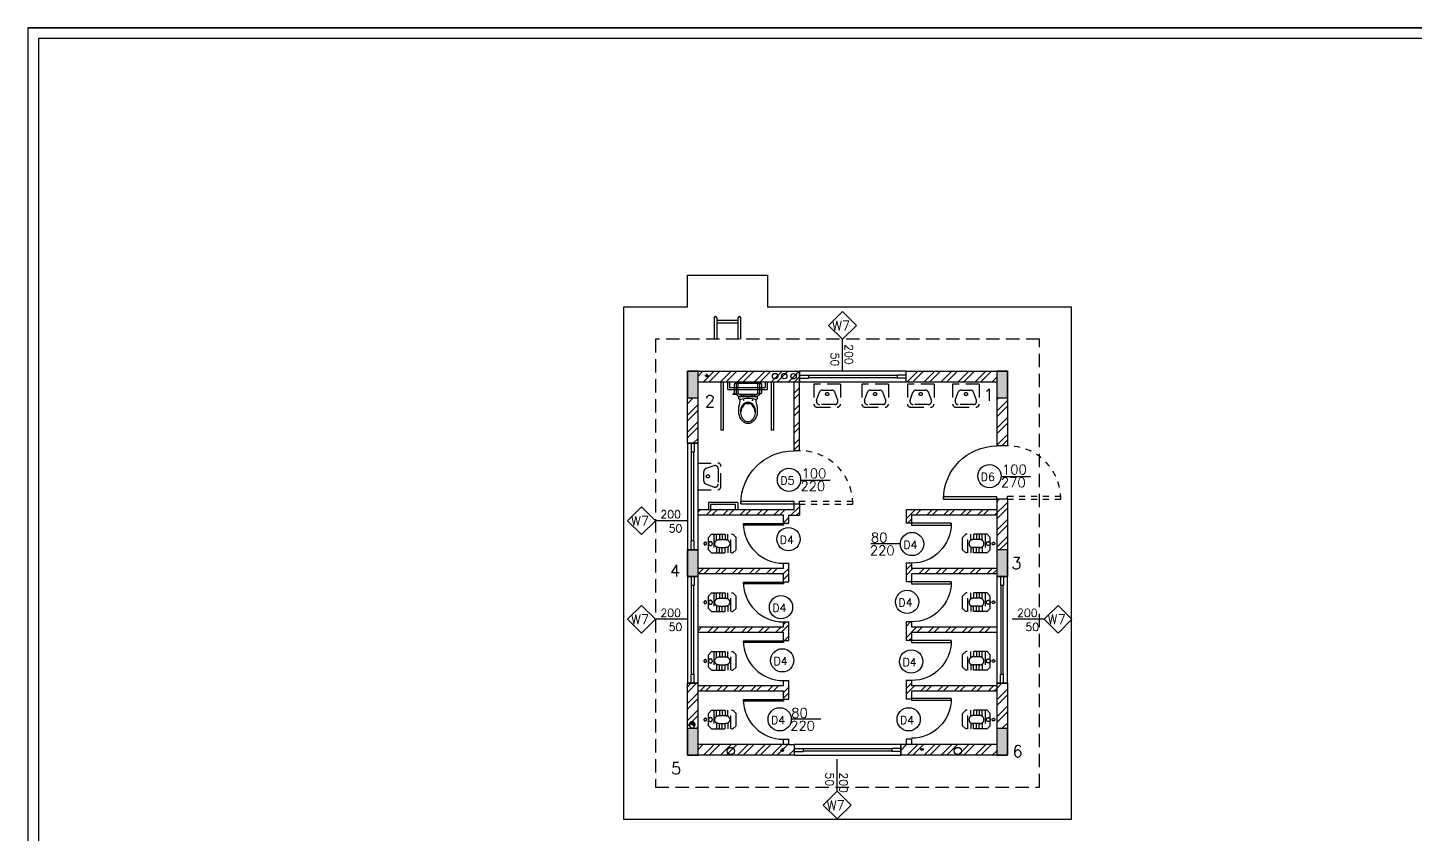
# Model space of a CAD drawing. Header units: inches. Extents: x -6295 to -6162, y 1115 to 1190.
# Drawn here: x -6295.3 to -6269.29, y 1127.98 to 1143.11 of the extents above; entities that cross this region are included whole.
import ezdxf

# ---------------------------------------------------------------- set-up
doc = ezdxf.new("R2010")
doc.units = ezdxf.units.IN
doc.header["$MEASUREMENT"] = 0
for name, pattern in [('CENTER', [2, 1.25, -0.25, 0.25, -0.25]), ('DASHED', [0.75, 0.5, -0.25]), ('Default', [0]), ('HIDDEN', [0.375, 0.25, -0.125]), ('HIDDEN3', [0.2, 0.1, -0.1])]:
    doc.linetypes.add(name, pattern=pattern)
doc.layers.get('0').update_dxf_attribs({"linetype": 'CONTINUOUS'})
for name, color, linetype in [('015', 4, 'CONTINUOUS'), ('22', 3, 'HIDDEN'), ('7', 220, 'CONTINUOUS'), ('BOUNDARIES', 7, 'CONTINUOUS'), ('COLUMN1', 1, 'CONTINUOUS'), ('Equipment', 31, 'Default'), ('FUR', 45, 'CONTINUOUS'), ('HA', 33, 'CONTINUOUS'), ('HACTH', 8, 'CONTINUOUS'), ('HATCH', 7, 'CONTINUOUS'), ('INT', 3, 'CONTINUOUS'), ('M1', 3, 'CONTINUOUS'), ('W-D', 1, 'CONTINUOUS'), ('win2', 8, 'CONTINUOUS'), ('WINDOWS', 3, 'CONTINUOUS')]:
    doc.layers.add(name, color=color, linetype=linetype)
doc.styles.add('ROMANS', font='romans', dxfattribs={"height": 0.2})
doc.styles.add('STYLE2', font='romanc.shx', dxfattribs={"height": 50})
pattern_1 = [(45, (-44.71093, -24.67326), (-0.159099026, 0.159099026), []), (45, (-44.60486, -24.67326), (-0.159099026, 0.159099026), [])]

# ---------------------------------------------------------------- blocks, each defined once
blk = doc.blocks.new('A$C2584141E')
at = {"layer": '22', "color": 33}
for p, q in [((0.085, 0.29), (0.144, 0.349)), ((0.085, 0.29), (0.085, 0.059)), ((0.144, 0.349), (0.545, 0.349)), ((0.184, 0), (0.184, 0.349)), ((0.238, 0.237), (0.238, 0.349)), ((0.291, 0.349), (0.291, 0.249)), ((0.345, 0.349), (0.345, 0.249)), ((0.398, 0.349), (0.398, 0.249)), ((0.45, 0.237), (0.45, 0.349)), ((0.504, 0.349), (0.504, 0)), ((0.545, 0.349), (0.604, 0.29)), ((0.604, 0.29), (0.604, 0.059)), ((0.085, 0.059), (0.144, 0)), ((0.238, 0.112), (0.238, 0)), ((0.279, 0.249), (0.41, 0.249)), ((0.279, 0.099), (0.41, 0.099)), ((0.291, 0), (0.291, 0.099)), ((0.345, 0), (0.345, 0.099)), ((0.398, 0), (0.398, 0.099)), ((0.45, 0.112), (0.45, 0)), ((0.604, 0.059), (0.545, 0)), ((0.144, 0), (0.545, 0))]:
    blk.add_line(p, q, dxfattribs=at)
for centre, radius in [((0.025, 0.175), 0.0245), ((0.122, 0.175), 0.0368)]:
    blk.add_circle(centre, radius, dxfattribs=at)
for centre, start, end in [((0.279, 0.175), 90, 270), ((0.41, 0.175), 270, 90)]:
    blk.add_arc(centre, 0.0746, start, end, dxfattribs=at)
blk = doc.blocks.new('A$C466F2321')
at = {"color": 3}
for p, q in [((0, 1.028, -102113.184), (0, 0.981, -102113.184)), ((1.028, 1.028, -102113.184), (0, 1.028, -102113.184)), ((0, 0.981, -102113.184), (1.028, 0.981, -102113.184)), ((1.028, 0.981, -102113.184), (1.028, 1.028, -102113.184))]:
    blk.add_line(p, q, dxfattribs=at)
at = {"color": 2, "extrusion": (-3.04742e-14, -5.12788e-13, -1)}
blk.add_ellipse((0, 1.028, -102113.184), major_axis=(-0.727, -0.727), ratio=1, start_param=3.926991, end_param=5.497787, dxfattribs=at)
blk = doc.blocks.new('A$C005B6D84')
at = {"layer": '22', "color": 33}
for p, q in [((0, 0.44), (0, 0.06)), ((0.05, 0.108), (0.05, 0.393)), ((0.43, 0.5), (0.059, 0.5)), ((0.13, 0.45), (0.28, 0.396)), ((0.32, 0.339), (0.32, 0.161)), ((0.43, 0), (0.43, 0.5)), ((0.13, 0.05), (0.28, 0.105)), ((0.43, 0), (0.059, 0))]:
    blk.add_line(p, q, dxfattribs=at)
blk.add_circle((0.245, 0.25), 0.0293, dxfattribs=at)
for centre, start, end in [((0.059, 0.44), 90, 180), ((0.11, 0.393), 70.1, 180), ((0.26, 0.339), 0, 69.98), ((0.059, 0.06), 180, 270), ((0.11, 0.108), 180, 289.9), ((0.26, 0.161), 290.02, 0)]:
    blk.add_arc(centre, 0.0595, start, end, dxfattribs=at)
blk = doc.blocks.new('toilet-n')
at = {"layer": 'Equipment'}
for p, q in [((0.083, -0.215), (-0.083, -0.215)), ((0.217, 0), (0.217, -0.15)), ((-0.073, -0.315), (-0.093, -0.315)), ((-0.083, -0.305), (-0.083, -0.325)), ((0.073, -0.315), (0.093, -0.315)), ((0.083, -0.305), (0.083, -0.325))]:
    blk.add_line(p, q, dxfattribs=at)
for points in [[(-0.235, 0), (0.235, 0, -0.421203), (0.255, -0.02), (0.251, -0.182, -0.384529), (0.232, -0.201, -0.020097), (0, -0.21, -0.020097), (-0.232, -0.201, -0.384529), (-0.251, -0.182), (-0.255, -0.02, -0.421203)], [(-0.174, -0.25), (0.174, -0.25), (0.174, -0.283, -0.472458), (0.15, -0.302, 0.097656), (-0.15, -0.302, -0.472458), (-0.174, -0.283)], [(0, -0.719, 0.221073), (0.087, -0.679, 0.102493), (0.136, -0.587, 0.121565), (0.134, -0.472, 0.187395), (0.062, -0.375, 0.126952), (0, -0.359, 0.126952), (-0.062, -0.375, 0.187395), (-0.134, -0.472, 0.121565), (-0.136, -0.587, 0.102493), (-0.087, -0.679, 0.221073)]]:
    blk.add_lwpolyline(points, format="xyb", close=True, dxfattribs=at)
blk.add_lwpolyline([(-0.2, -0.203), (-0.231, -0.215), (-0.278, -0.208), (-0.275, -0.188), (-0.248, -0.192)], dxfattribs=at)
for points in [[(-0.214, -0.202, -0.081906), (-0.217, -0.18), (-0.217, 0)], [(-0.212, -0.208, -0.019656), (-0.214, -0.202)], [(0.214, -0.202, -0.32142), (0.148, -0.25), (-0.148, -0.25, -0.300027), (-0.212, -0.208)], [(-0.172, -0.205, -0.203745), (-0.182, -0.18), (-0.182, 0)], [(-0.12, -0.215), (-0.148, -0.215, -0.194092), (-0.172, -0.205)], [(0.174, -0.203, -0.216674), (0.148, -0.215), (0.12, -0.215)], [(0.172, -0.205, 0.203745), (0.183, -0.18), (0.183, 0)], [(0.217, -0.15), (0.217, -0.19), (0.217, -0.18, -0.081902), (0.214, -0.202)], [(0.141, -0.3), (0.162, -0.402, -0.088113), (0.17, -0.574, -0.124068), (0.118, -0.691, -0.086475), (0.059, -0.742, -0.130408), (0, -0.756, -0.130408), (-0.059, -0.742, -0.086475), (-0.118, -0.691, -0.124068), (-0.17, -0.574, -0.088113), (-0.162, -0.402), (-0.141, -0.3)], [(-0.137, -0.53, -0.136377), (-0.109, -0.429, -0.205105), (-0.028, -0.367, -0.668461), (-0.025, -0.381, 0.213245), (-0.099, -0.435, 0.134007), (-0.128, -0.53)], [(-0.005, -0.391), (-0.016, -0.386, -0.801198), (-0.017, -0.382, -0.05862), (0, -0.38, -0.05862), (0.017, -0.382, -0.801198), (0.016, -0.386), (0.005, -0.391)], [(0.128, -0.53, 0.134007), (0.099, -0.435, 0.213245), (0.025, -0.381, -0.668461), (0.028, -0.367, -0.205105), (0.109, -0.429, -0.136377), (0.137, -0.53)]]:
    blk.add_lwpolyline(points, format="xyb", dxfattribs=at)
for points in [[(-0.083, -0.25), (-0.083, -0.212), (-0.12, -0.212), (-0.12, -0.25)], [(0.083, -0.25), (0.083, -0.212), (0.12, -0.212), (0.12, -0.25)]]:
    blk.add_lwpolyline(points, close=True, dxfattribs=at)
blk = doc.blocks.new('A$C753921AA')
at = {"layer": 'FUR', "linetype": 'Continuous'}
for p, q in [((0, 0.901, -6.871), (0, 0, -6.871)), ((0, 0.901, -6.871), (0, 0, -6.871)), ((0.043, 0.901, -6.871), (0.043, 0, -6.871)), ((0.043, 0.901, -6.871), (0.043, 0, -6.871)), ((0.946, 0.901, -6.871), (0.946, 0, -6.871)), ((0.946, 0.901, -6.871), (0.946, 0, -6.871)), ((0.988, 0.901, -6.871), (0.988, 0, -6.871)), ((0.988, 0.901, -6.871), (0.988, 0, -6.871)), ((0.866, 0.14, -6.871), (0.123, 0.14, -6.871)), ((0.866, 0.14, -6.871), (0.123, 0.14, -6.871)), ((0.123, 0.14, -6.871), (0.123, 0.102, -6.871)), ((0.123, 0.102, -6.871), (0.123, 0, -6.871)), ((0.836, 0.102, -6.871), (0.166, 0.102, -6.871)), ((0.836, 0.102, -6.871), (0.166, 0.102, -6.871)), ((0.166, 0, -6.871), (0.166, 0.102, -6.871)), ((0.836, 0, -6.871), (0.836, 0.102, -6.871)), ((0.866, 0.14, -6.871), (0.866, 0.102, -6.871)), ((0.866, 0.14, -6.871), (0.866, 0.102, -6.871)), ((0.866, 0.102, -6.871), (0.866, 0, -6.871))]:
    blk.add_line(p, q, dxfattribs=at)
at = {"layer": 'INT', "color": 33}
for p, q in [((0, 0.901, -6.871), (0.043, 0.901, -6.871)), ((0.946, 0.901, -6.871), (0.988, 0.901, -6.871))]:
    blk.add_line(p, q, dxfattribs=at)
at = {"layer": 'Equipment', "rotation": 180}
blk.add_blockref('toilet-n', (0.486, 0.025, -6.871), dxfattribs=at)
blk = doc.blocks.new('A$C57D17D56')
at = {"layer": 'W-D', "color": 33, "linetype": 'HIDDEN3'}
for p, q in [((0.9, 0.9), (0, 0.9)), ((0.9, 0.85), (0, 0.85)), ((0.9, 0.9), (0.9, 0.85))]:
    blk.add_line(p, q, dxfattribs=at)
blk.add_arc((0.895, 0.895), 0.895, 179.6611, 270.3389, dxfattribs=at)
blk = doc.blocks.new('A$C683C763B')
at = {"layer": 'COLUMN1'}
blk.add_hatch(color=256, dxfattribs=at).paths.add_polyline_path([(0.2, 0.5), (0, 0.5), (0, 0), (0.2, 0)])
at = {"layer": 'COLUMN1', "elevation": 367538.613}
blk.add_lwpolyline([(0.2, 0.5), (0, 0.5), (0, 0), (0.2, 0)], close=True, dxfattribs=at)
blk = doc.blocks.new('A$C032A520B')
for p in [(0, 0, 0), (0.2, 0, 0)]:
    blk.add_line(p, (0.2, 0, 0))
at = {"layer": 'WINDOWS'}
for p, q in [((0.2, 2, 0), (0, 2, 0)), ((0, 2, 0), (0, 0, 0)), ((0.2, 0, 0), (0.2, 2, 0)), ((0, 0, 0), (0.2, 0, 0))]:
    blk.add_line(p, q, dxfattribs=at)
at = {"layer": 'WINDOWS', "color": 6}
for p, q in [((0.072, 2, 0), (0.072, 1.832, 0)), ((0.072, 1.832, 0), (0.128, 1.832, 0)), ((0.08, 1.832, 0), (0.08, 0.168, 0)), ((0.12, 1.832, 0), (0.12, 0.168, 0)), ((0.128, 2, 0), (0.128, 1.832, 0)), ((0.072, 0.168, 0), (0.128, 0.168, 0)), ((0.072, 0, 0), (0.072, 0.168, 0)), ((0.128, 0, 0), (0.128, 0.168, 0))]:
    blk.add_line(p, q, dxfattribs=at)
blk = doc.blocks.new('A$C54EF41EB')
at = {"layer": 'M1'}
h = blk.add_hatch(dxfattribs=at)
h.set_pattern_fill('ANSI31', color=9, scale=0.6084, style=0)
h.set_pattern_definition([(45, (-1048043.708665, -816495.55042), (-0.0537754707092, 0.0537754707092), [])])
edge = h.paths.add_edge_path()
edge.add_spline(control_points=[(0.61, 0.33), (0.53, 0.36), (0.38, 0.43), (0.26, 0.2), (0, 0.26), (0, 0.33)], knot_values=[0, 0, 0, 0, 0.217394, 0.432036, 0.660771, 0.660771, 0.660771, 0.660771], degree=3, periodic=0)
edge.add_arc((0.3, 0.3), 0.304, 174.5001, 180)
edge.add_arc((0.3, 0.3), 0.304, 180, 360)
edge.add_arc((0.3, 0.3), 0.304, 0, 4.4993)
blk.add_circle((0.3, 0.3), 0.304, dxfattribs=at)
at = {"layer": 'M1', "end_tangent": (0.118634, 0.992938)}
blk.add_spline([(0.61, 0.33), (0.4, 0.38), (0.22, 0.26), (0, 0.34)], degree=3, dxfattribs=at)

msp = doc.modelspace()

# ---------------------------------------------------------------- hatches: boundary and pattern name
at = {"layer": 'HACTH', "linetype": 'Continuous', "ltscale": 0.1}
h = msp.add_hatch(dxfattribs=at)
h.set_pattern_fill('ANSI32', color=256, scale=0.6, style=0)
h.set_pattern_definition(pattern_1)
h.paths.add_polyline_path([(-6277.136, 1136.465), (-6277.136, 1136.665), (-6278.836, 1136.665), (-6278.836, 1136.465)])
h.paths.add_polyline_path([(-6282.736, 1136.665), (-6282.736, 1136.465), (-6280.836, 1136.465), (-6280.836, 1136.665)])
h.paths.add_polyline_path([(-6282.736, 1136.165), (-6282.936, 1136.165), (-6282.936, 1135.315), (-6282.736, 1135.315), (-6282.736, 1135.315)])
h.paths.add_polyline_path([(-6280.836, 1136.465), (-6280.936, 1136.465), (-6280.936, 1135.175), (-6280.836, 1135.175)])
h.paths.add_polyline_path([(-6277.136, 1135.265), (-6276.936, 1135.265), (-6276.936, 1136.165), (-6277.136, 1136.165)])
h.paths.add_polyline_path([(-6277.136, 1133.315), (-6276.936, 1133.315), (-6276.936, 1134.265), (-6277.136, 1134.265)])
h.paths.add_polyline_path([(-6277.136, 1133.965), (-6277.136, 1134.065), (-6278.836, 1134.065), (-6278.836, 1133.815), (-6278.736, 1133.815), (-6278.736, 1133.965)])
h.paths.add_polyline_path([(-6278.736, 1132.965), (-6278.736, 1133.065), (-6278.836, 1133.065), (-6278.836, 1132.715), (-6278.736, 1132.715), (-6278.736, 1132.865), (-6277.136, 1132.865), (-6277.136, 1132.965)])
h.paths.add_polyline_path([(-6278.736, 1131.865), (-6278.736, 1131.965), (-6278.836, 1131.965), (-6278.836, 1131.615), (-6278.736, 1131.615), (-6278.736, 1131.765), (-6277.136, 1131.765), (-6277.136, 1131.865)])
h.paths.add_polyline_path([(-6278.736, 1130.765), (-6278.736, 1130.865), (-6278.836, 1130.865), (-6278.836, 1130.515), (-6278.736, 1130.515), (-6278.736, 1130.665), (-6277.136, 1130.665), (-6277.136, 1130.765)])
h.paths.add_polyline_path([(-6281.036, 1130.515), (-6281.036, 1130.865), (-6281.136, 1130.865), (-6281.136, 1130.765), (-6282.736, 1130.765), (-6282.736, 1130.665), (-6281.136, 1130.665), (-6281.136, 1130.515)])
h.paths.add_polyline_path([(-6281.036, 1131.615), (-6281.036, 1131.965), (-6281.136, 1131.965), (-6281.136, 1131.865), (-6282.736, 1131.865), (-6282.736, 1131.765), (-6281.136, 1131.765), (-6281.136, 1131.615)])
h.paths.add_polyline_path([(-6281.036, 1132.715), (-6281.036, 1133.065), (-6281.136, 1133.065), (-6281.136, 1132.965), (-6282.736, 1132.965), (-6282.736, 1132.865), (-6281.136, 1132.865), (-6281.136, 1132.715)])
h.paths.add_polyline_path([(-6281.036, 1133.815), (-6281.036, 1133.965), (-6280.836, 1133.965), (-6280.836, 1134.175), (-6280.936, 1134.175), (-6280.936, 1134.065), (-6282.736, 1134.065), (-6282.736, 1133.965), (-6281.136, 1133.965), (-6281.136, 1133.815)])
h = msp.add_hatch(dxfattribs=at)
h.set_pattern_fill('ANSI32', color=256, scale=0.6, style=0)
h.set_pattern_definition(pattern_1)
h.paths.add_polyline_path([(-6282.736, 1129.665), (-6282.736, 1129.465), (-6280.936, 1129.465), (-6280.936, 1129.665), (-6281.036, 1129.665)])
h.paths.add_polyline_path([(-6282.936, 1129.965), (-6282.736, 1129.965), (-6282.736, 1130.815), (-6282.936, 1130.815)])
h = msp.add_hatch(dxfattribs=at)
h.set_pattern_fill('ANSI32', color=256, scale=0.6, style=0)
h.set_pattern_definition(pattern_1)
h.paths.add_polyline_path([(-6277.136, 1129.465), (-6277.136, 1129.665), (-6278.736, 1129.665), (-6278.936, 1129.665), (-6278.936, 1129.465)])
h.paths.add_polyline_path([(-6277.136, 1129.965), (-6276.936, 1129.965), (-6276.936, 1130.815), (-6277.136, 1130.815)])

# ---------------------------------------------------------------- linework, layer by layer
at = {"color": 3, "linetype": 'Continuous', "ltscale": 0.1}
for p, q in [((-6282.936, 1137.865, 367469.976), (-6282.936, 1138.465, 367469.976)), ((-6282.936, 1138.465, 367469.976), (-6281.436, 1138.465, 367469.976)), ((-6281.436, 1138.465, 367469.976), (-6281.436, 1137.865, 367469.976))]:
    msp.add_line(p, q, dxfattribs=at)
for p, q in [((-6282.936, 1136.665, 367469.976), (-6280.836, 1136.665, 367469.976)), ((-6282.936, 1135.315, 367469.976), (-6282.936, 1136.665, 367469.976)), ((-6282.736, 1136.465, 367469.976), (-6280.836, 1136.465, 367469.976)), ((-6282.736, 1135.315, 367469.976), (-6282.736, 1136.465, 367469.976)), ((-6280.836, 1136.465, 367469.976), (-6280.836, 1136.665, 367469.976)), ((-6278.836, 1136.665, 367469.976), (-6276.936, 1136.665, 367469.976)), ((-6278.836, 1136.465, 367469.976), (-6278.836, 1136.665, 367469.976)), ((-6278.836, 1136.465, 367469.976), (-6277.136, 1136.465, 367469.976)), ((-6277.136, 1136.465, 367469.976), (-6277.136, 1135.265, 367469.976)), ((-6276.936, 1136.665, 367469.976), (-6276.936, 1135.265, 367469.976)), ((-6282.936, 1135.315, 367469.976), (-6282.736, 1135.315, 367469.976)), ((-6276.936, 1135.265, 367469.976), (-6277.136, 1135.265, 367469.976)), ((-6276.936, 1135.265, 367469.976), (-6277.136, 1135.265, 367469.976)), ((-6276.936, 1134.265, 367469.976), (-6277.136, 1134.265, 367469.976)), ((-6277.136, 1134.265, 367469.976), (-6277.136, 1132.815, 367469.976)), ((-6276.936, 1134.265, 367469.976), (-6276.936, 1132.815, 367469.976)), ((-6282.936, 1133.315, 367469.976), (-6282.736, 1133.315, 367469.976)), ((-6282.736, 1132.815, 367469.976), (-6282.936, 1132.815, 367469.976)), ((-6276.936, 1132.815, 367469.976), (-6277.136, 1132.815, 367469.976)), ((-6282.936, 1129.465, 367469.976), (-6282.936, 1130.815, 367469.976)), ((-6282.736, 1130.815, 367469.976), (-6282.936, 1130.815, 367469.976)), ((-6282.736, 1129.665, 367469.976), (-6282.736, 1130.815, 367469.976)), ((-6277.136, 1130.815, 367469.976), (-6277.136, 1129.665, 367469.976)), ((-6276.936, 1130.815, 367469.976), (-6277.136, 1130.815, 367469.976)), ((-6276.936, 1130.815, 367469.976), (-6276.936, 1129.465, 367469.976)), ((-6280.936, 1129.465, 367469.976), (-6282.936, 1129.465, 367469.976)), ((-6281.036, 1129.665, 367469.976), (-6282.736, 1129.665, 367469.976)), ((-6281.036, 1129.665, 367469.976), (-6280.936, 1129.665, 367469.976)), ((-6280.936, 1129.665, 367469.976), (-6280.936, 1129.465, 367469.976)), ((-6280.936, 1129.665, 367469.976), (-6280.936, 1129.465, 367469.976)), ((-6278.936, 1129.665, 367469.976), (-6278.936, 1129.465, 367469.976)), ((-6278.736, 1129.665, 367469.976), (-6278.936, 1129.665, 367469.976)), ((-6278.936, 1129.665, 367469.976), (-6278.936, 1129.465, 367469.976)), ((-6276.936, 1129.465, 367469.976), (-6278.936, 1129.465, 367469.976)), ((-6277.136, 1129.665, 367469.976), (-6278.736, 1129.665, 367469.976))]:
    msp.add_line(p, q)
at = {"color": 4}
for p, q in [((-6280.936, 1135.175, 367469.976), (-6280.936, 1136.465, 367469.976)), ((-6280.836, 1135.175, 367469.976), (-6280.836, 1136.465, 367469.976)), ((-6280.836, 1135.175, 367469.976), (-6280.936, 1135.175, 367469.976)), ((-6280.836, 1134.175, 367469.976), (-6280.936, 1134.175, 367469.976)), ((-6280.936, 1134.065, 367469.976), (-6280.936, 1134.175, 367469.976)), ((-6280.836, 1134.175, 367469.976), (-6280.836, 1133.965, 367469.976)), ((-6280.936, 1134.065, 367469.976), (-6282.736, 1134.065, 367469.976)), ((-6281.136, 1133.965, 367469.976), (-6282.736, 1133.965, 367469.976)), ((-6281.136, 1133.815, 367469.976), (-6281.136, 1133.965, 367469.976)), ((-6281.036, 1133.965, 367469.976), (-6280.836, 1133.965, 367469.976)), ((-6281.036, 1133.815, 367469.976), (-6281.036, 1133.965, 367469.976)), ((-6278.836, 1134.065, 367469.976), (-6278.836, 1133.815, 367469.976)), ((-6277.136, 1134.065, 367469.976), (-6278.836, 1134.065, 367469.976)), ((-6278.736, 1133.965, 367469.976), (-6278.736, 1133.815, 367469.976)), ((-6277.136, 1133.965, 367469.976), (-6278.736, 1133.965, 367469.976)), ((-6281.136, 1133.815, 367469.976), (-6281.036, 1133.815, 367469.976)), ((-6278.736, 1133.815, 367469.976), (-6278.836, 1133.815, 367469.976)), ((-6281.136, 1132.965, 367469.976), (-6282.736, 1132.965, 367469.976)), ((-6281.136, 1132.865, 367469.976), (-6282.736, 1132.865, 367469.976)), ((-6281.136, 1132.965, 367469.976), (-6281.136, 1133.065, 367469.976)), ((-6281.136, 1133.065, 367469.976), (-6281.036, 1133.065, 367469.976)), ((-6281.136, 1132.715, 367469.976), (-6281.136, 1132.865, 367469.976)), ((-6281.036, 1132.715, 367469.976), (-6281.036, 1133.065, 367469.976)), ((-6278.736, 1133.065, 367469.976), (-6278.836, 1133.065, 367469.976)), ((-6278.836, 1133.065, 367469.976), (-6278.836, 1132.715, 367469.976)), ((-6278.736, 1133.065, 367469.976), (-6278.736, 1132.965, 367469.976)), ((-6277.136, 1132.965, 367469.976), (-6278.736, 1132.965, 367469.976)), ((-6278.736, 1132.865, 367469.976), (-6278.736, 1132.715, 367469.976)), ((-6277.136, 1132.865, 367469.976), (-6278.736, 1132.865, 367469.976)), ((-6281.136, 1132.715, 367469.976), (-6281.036, 1132.715, 367469.976)), ((-6278.736, 1132.715, 367469.976), (-6278.836, 1132.715, 367469.976)), ((-6281.136, 1131.865, 367469.976), (-6282.736, 1131.865, 367469.976)), ((-6281.136, 1131.965, 367469.976), (-6281.036, 1131.965, 367469.976)), ((-6281.136, 1131.865, 367469.976), (-6281.136, 1131.965, 367469.976)), ((-6281.036, 1131.615, 367469.976), (-6281.036, 1131.965, 367469.976)), ((-6278.736, 1131.965, 367469.976), (-6278.836, 1131.965, 367469.976)), ((-6278.836, 1131.965, 367469.976), (-6278.836, 1131.615, 367469.976)), ((-6278.736, 1131.965, 367469.976), (-6278.736, 1131.865, 367469.976)), ((-6277.136, 1131.865, 367469.976), (-6278.736, 1131.865, 367469.976)), ((-6281.136, 1131.765, 367469.976), (-6282.736, 1131.765, 367469.976)), ((-6281.136, 1131.615, 367469.976), (-6281.136, 1131.765, 367469.976)), ((-6281.136, 1131.615, 367469.976), (-6281.036, 1131.615, 367469.976)), ((-6278.736, 1131.615, 367469.976), (-6278.836, 1131.615, 367469.976)), ((-6278.736, 1131.765, 367469.976), (-6278.736, 1131.615, 367469.976)), ((-6277.136, 1131.765, 367469.976), (-6278.736, 1131.765, 367469.976)), ((-6281.136, 1130.765, 367469.976), (-6282.736, 1130.765, 367469.976)), ((-6281.136, 1130.865, 367469.976), (-6281.036, 1130.865, 367469.976)), ((-6281.136, 1130.765, 367469.976), (-6281.136, 1130.865, 367469.976)), ((-6281.036, 1130.515, 367469.976), (-6281.036, 1130.865, 367469.976)), ((-6278.736, 1130.865, 367469.976), (-6278.836, 1130.865, 367469.976)), ((-6278.836, 1130.865, 367469.976), (-6278.836, 1130.515, 367469.976)), ((-6278.736, 1130.865, 367469.976), (-6278.736, 1130.765, 367469.976)), ((-6277.136, 1130.765, 367469.976), (-6278.736, 1130.765, 367469.976)), ((-6281.136, 1130.665, 367469.976), (-6282.736, 1130.665, 367469.976)), ((-6281.136, 1130.515, 367469.976), (-6281.136, 1130.665, 367469.976)), ((-6281.136, 1130.515, 367469.976), (-6281.036, 1130.515, 367469.976)), ((-6278.736, 1130.515, 367469.976), (-6278.836, 1130.515, 367469.976)), ((-6278.736, 1130.665, 367469.976), (-6278.736, 1130.515, 367469.976)), ((-6277.136, 1130.665, 367469.976), (-6278.736, 1130.665, 367469.976)), ((-6281.136, 1129.765, 367469.976), (-6281.036, 1129.765, 367469.976)), ((-6281.136, 1129.665, 367469.976), (-6281.136, 1129.765, 367469.976)), ((-6281.036, 1129.665, 367469.976), (-6281.036, 1129.765, 367469.976)), ((-6278.836, 1129.765, 367469.976), (-6278.836, 1129.665, 367469.976)), ((-6278.736, 1129.765, 367469.976), (-6278.836, 1129.765, 367469.976)), ((-6278.736, 1129.765, 367469.976), (-6278.736, 1129.665, 367469.976))]:
    msp.add_line(p, q, dxfattribs=at)
at = {"color": 0}
for p, q in [((-6282.936, 1132.815, 367469.976), (-6282.936, 1133.315, 367469.976)), ((-6282.736, 1132.815, 367469.976), (-6282.736, 1133.315, 367469.976))]:
    msp.add_line(p, q, dxfattribs=at)
at = {"color": 3, "linetype": 'Continuous', "ltscale": 0.1, "elevation": 367469.976}
msp.add_lwpolyline([(-6282.936, 1137.865), (-6284.136, 1137.865), (-6284.136, 1128.265), (-6275.736, 1128.265), (-6275.736, 1137.865), (-6281.436, 1137.865)], dxfattribs=at)
at = {"color": 3, "linetype": 'DASHED', "ltscale": 0.5, "elevation": 367469.976}
msp.add_lwpolyline([(-6276.336, 1137.265), (-6283.536, 1137.265), (-6283.536, 1128.865), (-6276.336, 1128.865)], close=True, dxfattribs=at)
at = {"layer": '015'}
for p, q in [((-6280.027, 1136.665, 367469.976), (-6280.027, 1137.264, 367469.976)), ((-6282.936, 1133.864, 367469.976), (-6283.536, 1133.864, 367469.976)), ((-6282.936, 1132.015, 367469.976), (-6283.536, 1132.015, 367469.976)), ((-6276.248, 1132.015, 367469.976), (-6276.847, 1132.015, 367469.976)), ((-6280.127, 1128.793, 367469.976), (-6280.127, 1129.392, 367469.976))]:
    msp.add_line(p, q, dxfattribs=at)
at = {"layer": '015', "elevation": 367469.976}
for points in [[(-6280.027, 1137.786), (-6280.288, 1137.525), (-6280.027, 1137.264), (-6279.767, 1137.525)], [(-6283.797, 1134.125), (-6284.057, 1133.864), (-6283.797, 1133.603), (-6283.536, 1133.864)], [(-6283.797, 1132.275), (-6284.057, 1132.015), (-6283.797, 1131.754), (-6283.536, 1132.015)], [(-6275.987, 1132.275), (-6276.248, 1132.015), (-6275.987, 1131.754), (-6275.726, 1132.015)], [(-6280.127, 1128.793), (-6280.388, 1128.532), (-6280.127, 1128.271), (-6279.866, 1128.532)]]:
    msp.add_lwpolyline(points, close=True, dxfattribs=at)
at = {"layer": '015'}
for centre in [(-6277.273, 1134.699, 367469.976), (-6281.031, 1134.63, 734939.952), (-6281.041, 1133.518, 734939.952), (-6278.724, 1133.426, 734939.952), (-6278.817, 1132.341, 734939.952), (-6281.181, 1132.242, 734939.952), (-6281.157, 1131.245, 734939.952), (-6278.74, 1131.224, 734939.952), (-6281.205, 1130.14, 734939.952), (-6278.787, 1130.14, 734939.952)]:
    msp.add_circle(centre, 0.218, dxfattribs=at)
at = {"layer": '7', "linetype": 'Continuous'}
for p, q in [((-6282.436, 1137.665, 367469.976), (-6282.436, 1137.265, 367469.976)), ((-6282.386, 1137.665, 367469.976), (-6282.386, 1137.265, 367469.976)), ((-6281.986, 1137.614, 367469.976), (-6282.386, 1137.614, 367469.976)), ((-6281.986, 1137.564, 367469.976), (-6282.386, 1137.564, 367469.976)), ((-6281.986, 1137.265, 367469.976), (-6281.986, 1137.665, 367469.976)), ((-6281.936, 1137.265, 367469.976), (-6281.936, 1137.665, 367469.976))]:
    msp.add_line(p, q, dxfattribs=at)
for centre in [(-6282.411, 1137.665, 367469.976), (-6281.961, 1137.665, 367469.976)]:
    msp.add_arc(centre, 0.025, 0, 180, dxfattribs=at)
at = {"layer": 'BOUNDARIES', "color": 2, "linetype": 'ByBlock'}
for p, q in [((-6295.302, 1143.106), (-6295.302, 1115.106)), ((-6295.302, 1143.106), (-6236.802, 1143.106)), ((-6295.302, 1143.106), (-6236.802, 1143.106)), ((-6236.802, 1143.106), (-6295.302, 1143.106)), ((-6295.098, 1142.902), (-6295.098, 1117.651)), ((-6237.006, 1142.902), (-6295.098, 1142.902))]:
    msp.add_line(p, q, dxfattribs=at)
at = {"layer": 'FUR', "linetype": 'Continuous'}
for p, q in [((-6281.988, 1134.204, 367469.976), (-6282.54, 1134.204, 367469.976)), ((-6281.988, 1134.204, 367469.976), (-6282.54, 1134.204, 367469.976)), ((-6282.54, 1134.204, 367469.976), (-6282.54, 1134.167, 367469.976)), ((-6282.54, 1134.167, 367469.976), (-6282.54, 1134.065, 367469.976)), ((-6282.031, 1134.167, 367469.976), (-6282.497, 1134.167, 367469.976)), ((-6282.031, 1134.167, 367469.976), (-6282.497, 1134.167, 367469.976)), ((-6282.497, 1134.065, 367469.976), (-6282.497, 1134.167, 367469.976)), ((-6282.031, 1134.065, 367469.976), (-6282.031, 1134.167, 367469.976)), ((-6281.988, 1134.204, 367469.976), (-6281.988, 1134.167, 367469.976)), ((-6281.988, 1134.204, 367469.976), (-6281.988, 1134.167, 367469.976)), ((-6281.988, 1134.204, 367469.976), (-6281.988, 1134.167, 367469.976)), ((-6281.988, 1134.167, 367469.976), (-6281.988, 1134.065, 367469.976))]:
    msp.add_line(p, q, dxfattribs=at)
at = {"layer": 'M1', "color": 3}
for p, q in [((-6282.541, 1136.58, 734939.952), (-6282.607, 1136.58, 734939.952)), ((-6282.572, 1136.559, 734939.952), (-6282.572, 1136.619, 734939.952)), ((-6281.123, 1129.558, 734939.952), (-6281.189, 1129.558, 734939.952)), ((-6281.154, 1129.537, 734939.952), (-6281.154, 1129.597, 734939.952)), ((-6278.505, 1129.577, 734939.952), (-6278.571, 1129.577, 734939.952))]:
    msp.add_line(p, q, dxfattribs=at)
for centre in [(-6282.573, 1136.578, 734939.952), (-6281.155, 1129.556, 734939.952), (-6278.537, 1129.575, 734939.952)]:
    msp.add_circle(centre, 0.0191, dxfattribs=at)
at = {"layer": 'M1', "linetype": 'Continuous', "ltscale": 0.1}
for centre, radius in [((-6281.292, 1136.574, 734939.952), 0.0509), ((-6281.121, 1136.574, 734939.952), 0.0509), ((-6280.945, 1136.572, 734939.952), 0.0509), ((-6282.121, 1129.546, 734939.952), 0.0678), ((-6277.865, 1129.546, 734939.952), 0.0678)]:
    msp.add_circle(centre, radius, dxfattribs=at)
at = {"layer": 'win2', "color": 134, "linetype": 'CENTER', "ltscale": 0.8}
for p, q in [((-6277.055, 1134.693, 367469.976), (-6276.503, 1134.693, 367469.976)), ((-6280.813, 1134.624, 734939.952), (-6280.261, 1134.624, 734939.952)), ((-6279.494, 1133.439, 734939.952), (-6278.941, 1133.439, 734939.952)), ((-6280.988, 1130.15, 734939.952), (-6280.435, 1130.15, 734939.952))]:
    msp.add_line(p, q, dxfattribs=at)

# ---------------------------------------------------------------- block references
for name, p, rotation in [('A$C753921AA', (-6281.313, 1136.465, 367476.847), 179.9997865399132), ('A$C032A520B', (-6280.836, 1136.665, 367469.976), 270), ('A$C032A520B', (-6282.736, 1135.315, 367469.976), 180), ('A$C032A520B', (-6282.736, 1132.815, 367469.976), 180), ('A$C032A520B', (-6276.936, 1132.815, 367469.976), 180), ('A$C032A520B', (-6280.936, 1129.665, 367469.976), 270)]:
    msp.add_blockref(name, p, dxfattribs=dict(rotation=rotation))
at = {"rotation": 180}
for name, p, xscale, yscale, zscale in [('A$C466F2321', (-6280.936, 1135.175, 466589.743), 0.9706853038223926, 0.9706853038223926, 0.9706853038223926), ('A$C57D17D56', (-6279.836, 1135.175, 367469.976), 1.111111111124046, 1.111111111124046, 1.111111111124046), ('A$C466F2321', (-6277.136, 1135.264, 466589.743), 0.9706853038223926, 0.9706853038223926, 0.9706853038223926), ('A$C57D17D56', (-6275.936, 1135.265, 367469.976), 1.111111111124046, 1.111111111124046, 1.111111111124046)]:
    msp.add_blockref(name, p, dxfattribs=dict(at, xscale=xscale, yscale=yscale, zscale=zscale))
at = {"yscale": 0.7280139778740704}
for p, xscale, zscale in [((-6281.136, 1133.065, 441809.802), -0.7280139778740704, 0.7280139774084091), ((-6278.736, 1133.067, 441809.802), 0.7280139778740704, 0.7280139778740704), ((-6281.136, 1131.965, 441809.802), -0.7280139778740704, 0.7280139774084091), ((-6278.736, 1131.967, 441809.802), 0.7280139778740704, 0.7280139778740704), ((-6281.136, 1130.865, 441809.802), -0.7280139778740704, 0.7280139774084091), ((-6278.736, 1130.867, 441809.802), 0.7280139778740704, 0.7280139778740704), ((-6281.136, 1129.765, 441809.802), -0.7280139778740704, 0.7280139774084091), ((-6278.736, 1129.784, 441809.802), 0.7280139778740704, 0.7280139778740704)]:
    msp.add_blockref('A$C466F2321', p, dxfattribs=dict(at, xscale=xscale, zscale=zscale))
at = {"layer": 'HA', "rotation": 180}
for p in [(-6282.736, 1136.665, -68.636), (-6276.936, 1136.665, -68.636), (-6282.736, 1133.315, -68.636), (-6276.936, 1133.315, -68.636), (-6282.736, 1129.965, -68.636), (-6276.936, 1129.965, -68.636)]:
    msp.add_blockref('A$C683C763B', p, dxfattribs=at)
at = {"layer": 'INT'}
for name, p, rotation in [('A$C005B6D84', (-6280.065, 1135.992, 367469.976), 90), ('A$C005B6D84', (-6279.166, 1135.992, 367469.976), 90), ('A$C005B6D84', (-6278.311, 1135.992, 367469.976), 90), ('A$C005B6D84', (-6277.464, 1135.992, 367469.976), 90), ('A$C005B6D84', (-6282.307, 1134.945, 1837349.881), 180), ('A$C2584141E', (-6277.172, 1133.609, 0), 180), ('A$C2584141E', (-6277.172, 1132.509, 0), 180), ('A$C2584141E', (-6277.172, 1131.409, 0), 180), ('A$C2584141E', (-6277.172, 1130.309, 0), 180)]:
    msp.add_blockref(name, p, dxfattribs=dict(at, rotation=rotation))
at = {"layer": 'INT', "xscale": -1, "rotation": 180}
for p in [(-6282.626, 1133.609, 0), (-6282.626, 1132.509, 0), (-6282.626, 1131.409, 0), (-6282.626, 1130.309, 0)]:
    msp.add_blockref('A$C2584141E', p, dxfattribs=at)
at = {"layer": 'M1', "color": 1, "linetype": 'Continuous', "xscale": -0.1871999999857508, "yscale": 0.1871999999857508, "zscale": 0.1871999999857508, "rotation": 180}
msp.add_blockref('A$C54EF41EB', (-6282.902, 1130.096, 734939.952), dxfattribs=at)

# ---------------------------------------------------------------- texts
at = {"layer": '015', "style": 'ROMANS'}
for s, p in [('W7', (-6280.224, 1137.432, 367469.976)), ('100', (-6277.037, 1134.731, 367469.885)), ('100', (-6280.795, 1134.661, 734939.862)), ('270', (-6277.057, 1134.491, 367469.885)), ('220', (-6280.816, 1134.422, 734939.862)), ('W7', (-6283.993, 1133.771, 367469.976)), ('80', (-6279.494, 1133.457, 734939.862)), ('220', (-6279.514, 1133.217, 734939.862)), ('W7', (-6283.993, 1131.922, 367469.976)), ('W7', (-6276.183, 1131.922, 367469.976)), ('80', (-6280.988, 1130.168, 734939.862)), ('220', (-6281.008, 1129.928, 734939.862)), ('W7', (-6280.324, 1128.439, 367469.976))]:
    msp.add_text(s, height=0.18, dxfattribs=at).set_placement(p)
for s, rotation, p in [('50', 270, (-6280.246, 1137.016, 367469.976)), ('200', 270, (-6279.984, 1137.174, 367469.976)), ('D5', 360, (-6281.193, 1134.542, 734939.952)), ('D6', 360, (-6277.435, 1134.611, 367469.976)), ('200', 0, (-6283.443, 1133.908, 367469.976)), ('50', 0, (-6283.287, 1133.645, 367469.976)), ('D4', 360, (-6281.203, 1133.43, 734939.952)), ('D4', 360, (-6278.886, 1133.337, 734939.952)), ('D4', 360, (-6281.343, 1132.154, 734939.952)), ('D4', 360, (-6278.979, 1132.253, 734939.952)), ('200', 0, (-6283.443, 1132.059, 367469.976)), ('200', 0, (-6276.755, 1132.059, 367469.976)), ('50', 0, (-6283.287, 1131.796, 367469.976)), ('50', 0, (-6276.599, 1131.796, 367469.976)), ('D4', 360, (-6281.319, 1131.157, 734939.952)), ('D4', 360, (-6278.902, 1131.136, 734939.952)), ('D4', 360, (-6281.367, 1130.051, 734939.952)), ('D4', 360, (-6278.949, 1130.051, 734939.952)), ('50', 270, (-6280.346, 1129.143, 367469.976)), ('200', 270, (-6280.083, 1129.144, 367469.976))]:
    msp.add_text(s, height=0.15, rotation=rotation, dxfattribs=at).set_placement(p)
at = {"layer": 'HATCH', "color": 6, "linetype": 'ByBlock', "style": 'STYLE2'}
for s, p in [('2', (-6282.607, 1135.994, 367469.976)), ('1', (-6277.383, 1136.113, 367469.976)), ('3', (-6276.862, 1132.957, 367469.976)), ('4', (-6283.261, 1132.817, 734939.952)), ('6', (-6276.841, 1129.43, 734939.952)), ('5', (-6283.242, 1129.11, 367469.976))]:
    msp.add_text(s, height=0.221, dxfattribs=at).set_placement(p)

doc.saveas('drawing.dxf')
